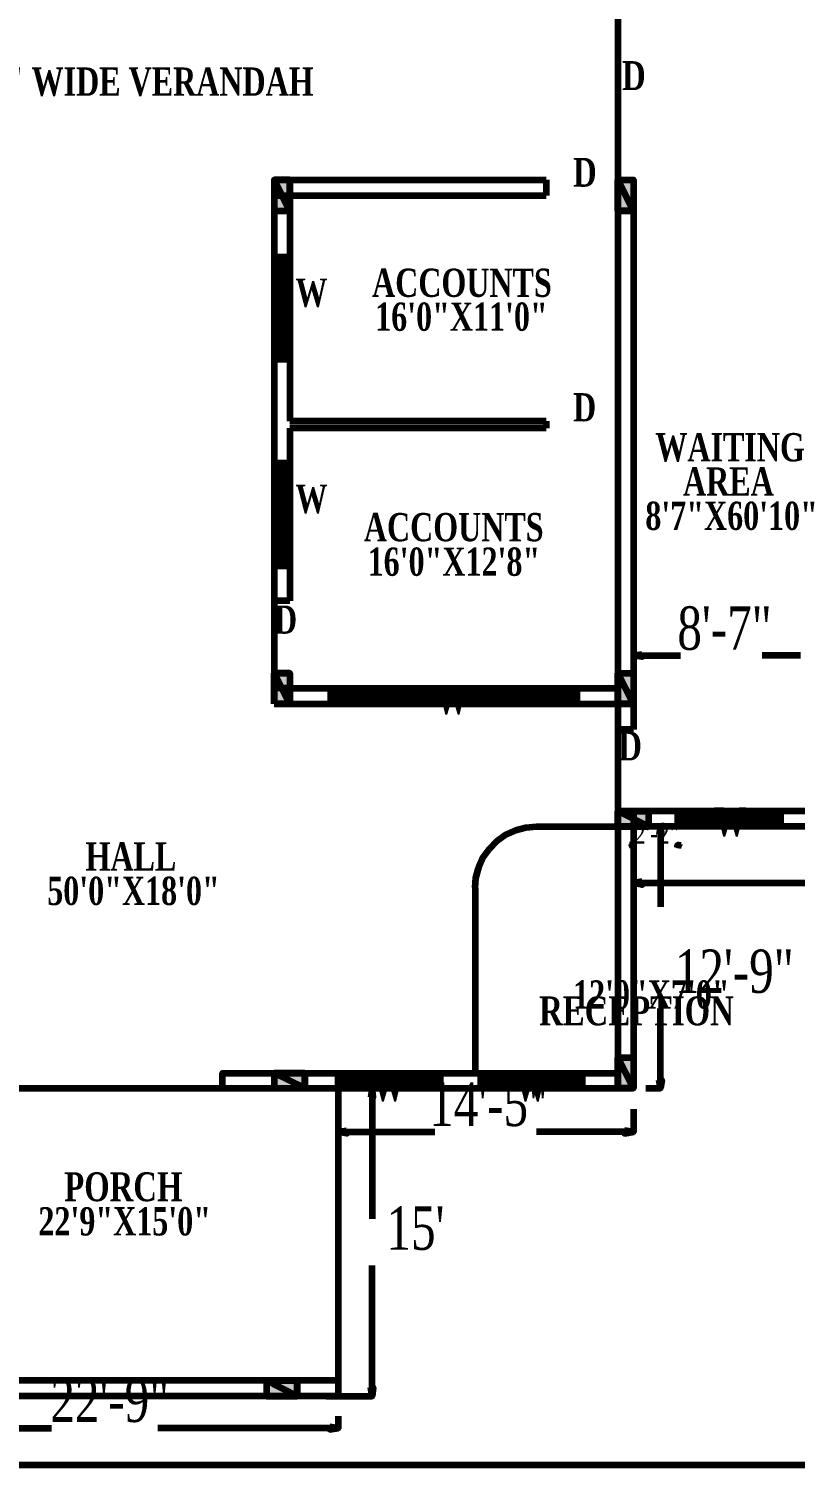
# Model space of a CAD drawing. Header units: inches. Extents: x -171 to -23, y 25 to 224.
# Drawn here: x -105.5 to -68.2, y 24.7 to 94.5 of the extents above; entities that cross this region are included whole.
import ezdxf

# ---------------------------------------------------------------- set-up
doc = ezdxf.new("R2010")
doc.units = ezdxf.units.IN
doc.header["$MEASUREMENT"] = 0
for name, color, linetype, lineweight in [('H', 7, 'CONTINUOUS', 100), ('P', 250, 'CONTINUOUS', 100), ('Text', 250, 'CONTINUOUS', 100)]:
    doc.layers.add(name, color=color, linetype=linetype, lineweight=lineweight)
doc.styles.get("Standard").update_dxf_attribs({"font": 'txt', "width": 0.75})

msp = doc.modelspace()

# ---------------------------------------------------------------- hatches: boundary and pattern name
at = {"layer": 'H', "linetype": 'Continuous'}
for color, points in [(1, [(-92.772, 85.699), (-93.536, 87.195), (-93.536, 85.699), (-92.772, 85.699), (-93.536, 87.195), (-92.772, 87.195)]), (1, [(-76.062, 85.699), (-76.826, 87.195), (-76.826, 85.699), (-76.062, 85.699), (-76.826, 87.195), (-76.062, 87.195)]), (1, [(-76.062, 85.699), (-76.826, 87.195), (-76.826, 85.699), (-76.062, 85.699), (-76.826, 87.195), (-76.062, 87.195)]), (0, [(-75.634, 64.131), (-75.634, 64.009), (-76.062, 64.07)]), (1, [(-92.772, 61.718), (-93.536, 63.215), (-93.536, 61.718), (-92.772, 61.718), (-93.536, 63.215), (-92.772, 63.215)]), (1, [(-76.062, 61.718), (-76.826, 63.215), (-76.826, 61.718), (-76.062, 61.718), (-76.826, 63.215), (-76.062, 63.215)]), (1, [(-76.062, 61.718), (-76.826, 63.215), (-76.826, 61.718), (-76.062, 61.718), (-76.826, 63.215), (-76.062, 63.215)]), (1, [(-75.329, 55.761), (-76.826, 56.494), (-76.826, 55.761), (-75.329, 55.761), (-76.826, 56.494), (-75.329, 56.494)]), (0, [(-74.81, 55.333), (-74.687, 55.333), (-74.749, 55.761)]), (0, [(-76.154, 54.875), (-76.154, 54.844), (-76.062, 54.844)]), (0, [(-73.832, 54.875), (-73.832, 54.844), (-73.924, 54.844)]), (0, [(-75.634, 53.103), (-75.634, 52.92), (-76.062, 53.011)]), (1, [(-76.062, 43.022), (-76.826, 44.519), (-76.826, 43.022), (-76.062, 43.022), (-76.826, 44.519), (-76.062, 44.519)]), (1, [(-92.039, 43.022), (-93.536, 43.755), (-93.536, 43.022), (-92.039, 43.022), (-93.536, 43.755), (-92.039, 43.755)]), (0, [(-74.81, 43.419), (-74.687, 43.419), (-74.749, 43.022)]), (0, [(-88.832, 42.594), (-88.709, 42.594), (-88.77, 43.022)]), (0, [(-89.992, 40.975), (-89.992, 40.822), (-90.42, 40.914)]), (0, [(-76.49, 40.975), (-76.49, 40.822), (-76.062, 40.914)]), (1, [(-92.406, 28.053), (-93.903, 28.817), (-93.903, 28.053), (-92.406, 28.053), (-93.903, 28.817), (-92.406, 28.817)]), (0, [(-88.832, 28.481), (-88.709, 28.481), (-88.77, 28.053)]), (0, [(-90.817, 26.556), (-90.817, 26.434), (-90.42, 26.495)])]:
    msp.add_hatch(color=color, dxfattribs=at).paths.add_polyline_path(points)

# ---------------------------------------------------------------- linework, layer by layer
at = {"layer": 'P', "color": 0, "linetype": 'Continuous'}
for points in [[(-34.882, 224.39), (-34.882, 24.693), (-170.763, 24.693), (-170.763, 224.39)], [(-76.826, 161.032), (-76.826, 87.195)], [(-93.536, 87.195), (-80.308, 87.195)], [(-93.536, 87.195), (-93.536, 61.718)], [(-80.308, 87.195), (-80.308, 86.432)], [(-76.826, 87.195), (-76.062, 87.195)], [(-76.826, 87.195), (-76.826, 75.465)], [(-76.826, 87.195), (-76.826, 75.465), (-76.826, 68.377)], [(-76.826, 87.195), (-76.062, 87.195)], [(-76.062, 87.195), (-76.062, 60.465)], [(-92.772, 86.432), (-80.308, 86.432)], [(-92.772, 86.432), (-92.772, 75.465)], [(-76.062, 86.432), (-76.062, 61.718)], [(-92.772, 83.438), (-93.536, 83.438)], [(-93.231, 83.438), (-93.231, 78.459)], [(-93.078, 83.438), (-93.078, 78.459)], [(-92.772, 78.459), (-93.536, 78.459)], [(-80.308, 75.465), (-92.772, 75.465)], [(-80.308, 75.465), (-80.308, 75.129)], [(-92.772, 75.129), (-92.772, 66.728)], [(-80.308, 75.129), (-92.772, 75.129)], [(-76.826, 75.129), (-76.826, 62.481)], [(-92.772, 73.418), (-93.536, 73.418)], [(-93.231, 73.418), (-93.231, 68.408)], [(-93.078, 73.418), (-93.078, 68.408)], [(-92.772, 68.408), (-93.536, 68.408)], [(-76.826, 68.041), (-76.826, 62.481)], [(-92.772, 66.728), (-93.536, 66.728)], [(-76.062, 64.223), (-76.062, 64.07)], [(-75.634, 64.131), (-75.634, 64.009), (-76.062, 64.07), (-75.634, 64.131)], [(-75.634, 64.07), (-73.771, 64.07)], [(-67.936, 64.07), (-69.8, 64.07)], [(-92.772, 62.481), (-76.826, 62.481)], [(-90.787, 62.481), (-90.787, 61.718)], [(-78.812, 62.207), (-90.787, 62.207)], [(-78.812, 62.481), (-78.812, 61.718)], [(-93.536, 61.718), (-76.826, 61.718)], [(-78.812, 62.023), (-90.787, 62.023)], [(-76.826, 61.718), (-76.826, 44.519)], [(-76.826, 61.718), (-76.826, 56.494)], [(-76.062, 60.465), (-76.826, 60.465)], [(-67.509, 56.494), (-76.826, 56.494)], [(-76.062, 56.494), (-76.062, 43.022)], [(-73.924, 56.494), (-73.924, 55.761)], [(-68.914, 56.219), (-73.924, 56.219)], [(-68.914, 56.036), (-73.924, 56.036)], [(-68.914, 55.761), (-68.914, 56.494), (-68.914, 55.761)], [(-83.76, 52.767), (-83.73, 53.256), (-83.577, 53.775), (-83.363, 54.264), (-83.058, 54.661), (-82.691, 55.058), (-82.264, 55.364), (-81.775, 55.577), (-81.286, 55.7), (-80.767, 55.761), (-76.826, 55.761)], [(-45.391, 55.761), (-76.826, 55.761)], [(-74.81, 55.333), (-74.687, 55.333), (-74.749, 55.761), (-74.81, 55.333)], [(-74.413, 55.761), (-74.749, 55.761)], [(-74.749, 55.333), (-74.749, 51.851)], [(-76.154, 54.844), (-76.245, 54.844)], [(-76.154, 54.875), (-76.154, 54.844), (-76.062, 54.844), (-76.154, 54.875)], [(-76.062, 54.753), (-76.062, 54.844)], [(-76.062, 54.753), (-76.062, 53.011)], [(-73.832, 54.875), (-73.832, 54.844), (-73.924, 54.844), (-73.832, 54.875)], [(-73.924, 54.753), (-73.924, 54.844)], [(-73.832, 54.844), (-73.74, 54.844)], [(-75.634, 53.103), (-75.634, 52.92), (-76.062, 53.011), (-75.634, 53.103)], [(-83.76, 52.767), (-83.76, 43.755)], [(-75.634, 53.011), (-63.293, 53.011)], [(-74.749, 43.419), (-74.749, 46.902)], [(-96.041, 43.755), (-76.826, 43.755)], [(-96.041, 43.022), (-96.041, 43.755), (-93.536, 43.755)], [(-90.42, 43.022), (-90.42, 43.755)], [(-90.42, 43.48), (-85.441, 43.48)], [(-90.42, 43.327), (-85.441, 43.327)], [(-85.441, 43.022), (-85.441, 43.755)], [(-83.486, 43.022), (-83.486, 43.755)], [(-83.486, 43.48), (-78.537, 43.48)], [(-83.486, 43.327), (-78.537, 43.327)], [(-78.537, 43.022), (-78.537, 43.755)], [(-74.81, 43.419), (-74.687, 43.419), (-74.749, 43.022), (-74.81, 43.419)], [(-126.712, 43.022), (-76.062, 43.022)], [(-91.001, 43.022), (-88.77, 43.022)], [(-90.42, 43.022), (-90.42, 28.053)], [(-88.832, 42.594), (-88.709, 42.594), (-88.77, 43.022), (-88.832, 42.594)], [(-75.451, 43.022), (-74.749, 43.022)], [(-90.42, 42.014), (-90.42, 40.883)], [(-88.77, 42.594), (-88.77, 36.668)], [(-76.062, 42.014), (-76.062, 40.883)], [(-89.992, 40.975), (-89.992, 40.822), (-90.42, 40.914), (-89.992, 40.975)], [(-89.992, 40.914), (-85.716, 40.914)], [(-76.49, 40.914), (-80.767, 40.914)], [(-76.49, 40.975), (-76.49, 40.822), (-76.062, 40.914), (-76.49, 40.975)], [(-88.77, 28.481), (-88.77, 34.407)], [(-90.42, 28.817), (-113.118, 28.817)], [(-90.42, 28.053), (-113.118, 28.053)], [(-91.001, 28.053), (-88.77, 28.053)], [(-88.832, 28.481), (-88.709, 28.481), (-88.77, 28.053), (-88.832, 28.481)], [(-90.817, 26.556), (-90.817, 26.434), (-90.42, 26.495), (-90.817, 26.556)], [(-90.42, 27.075), (-90.42, 26.464)], [(-112.721, 26.495), (-104.35, 26.495)], [(-90.817, 26.495), (-99.188, 26.495)]]:
    msp.add_lwpolyline(points, dxfattribs=at)
at = {"layer": 'P', "color": 1, "linetype": 'Continuous'}
for points in [[(-93.536, 87.195), (-92.772, 87.195)], [(-93.536, 85.699), (-92.772, 85.699), (-93.536, 87.195), (-93.536, 85.699)], [(-92.772, 85.699), (-93.536, 87.195), (-92.772, 87.195), (-92.772, 85.699)], [(-92.772, 85.699), (-92.772, 87.195), (-93.536, 87.195), (-93.536, 85.699), (-92.772, 85.699)], [(-76.826, 85.699), (-76.062, 85.699), (-76.826, 87.195), (-76.826, 85.699)], [(-76.062, 85.699), (-76.826, 87.195), (-76.062, 87.195), (-76.062, 85.699)], [(-76.826, 87.195), (-76.062, 87.195), (-76.062, 85.699), (-76.826, 85.699), (-76.826, 87.195)], [(-76.826, 85.699), (-76.062, 85.699), (-76.826, 87.195), (-76.826, 85.699)], [(-76.062, 85.699), (-76.826, 87.195), (-76.062, 87.195), (-76.062, 85.699)], [(-76.826, 87.195), (-76.062, 87.195), (-76.062, 85.699), (-76.826, 85.699), (-76.826, 87.195)], [(-93.536, 86.432), (-92.772, 86.432)], [(-92.772, 63.215), (-93.536, 63.215)], [(-93.536, 61.718), (-92.772, 61.718), (-93.536, 63.215), (-93.536, 61.718)], [(-92.772, 61.718), (-93.536, 63.215), (-92.772, 63.215), (-92.772, 61.718)], [(-93.536, 61.718), (-93.536, 63.215), (-92.772, 63.215), (-92.772, 61.718), (-93.536, 61.718)], [(-92.772, 63.215), (-92.772, 62.481)], [(-76.826, 61.718), (-76.062, 61.718), (-76.826, 63.215), (-76.826, 61.718)], [(-76.062, 61.718), (-76.826, 63.215), (-76.062, 63.215), (-76.062, 61.718)], [(-76.826, 63.215), (-76.062, 63.215), (-76.062, 61.718), (-76.826, 61.718), (-76.826, 63.215)], [(-76.826, 61.718), (-76.062, 61.718), (-76.826, 63.215), (-76.826, 61.718)], [(-76.062, 61.718), (-76.826, 63.215), (-76.062, 63.215), (-76.062, 61.718)], [(-76.826, 63.215), (-76.062, 63.215), (-76.062, 61.718), (-76.826, 61.718), (-76.826, 63.215)], [(-92.772, 62.481), (-93.536, 62.481)], [(-76.826, 55.761), (-75.329, 55.761), (-76.826, 56.494), (-76.826, 55.761)], [(-75.329, 55.761), (-76.826, 56.494), (-75.329, 56.494), (-75.329, 55.761)], [(-75.329, 56.494), (-75.329, 55.761), (-76.826, 55.761), (-76.826, 56.494), (-75.329, 56.494)], [(-76.826, 43.022), (-76.062, 43.022), (-76.826, 44.519), (-76.826, 43.022)], [(-76.062, 43.022), (-76.826, 44.519), (-76.062, 44.519), (-76.062, 43.022)], [(-76.826, 43.022), (-76.826, 44.519), (-76.062, 44.519), (-76.062, 43.022), (-76.826, 43.022)], [(-93.536, 43.022), (-92.039, 43.022), (-93.536, 43.755), (-93.536, 43.022)], [(-92.039, 43.022), (-93.536, 43.755), (-92.039, 43.755), (-92.039, 43.022)], [(-92.039, 43.755), (-93.536, 43.755), (-93.536, 43.022), (-92.039, 43.022), (-92.039, 43.755)], [(-93.903, 28.053), (-92.406, 28.053), (-93.903, 28.817), (-93.903, 28.053)], [(-92.406, 28.053), (-93.903, 28.817), (-92.406, 28.817), (-92.406, 28.053)], [(-92.406, 28.817), (-93.903, 28.817), (-93.903, 28.053), (-92.406, 28.053), (-92.406, 28.817)]]:
    msp.add_lwpolyline(points, dxfattribs=at)

# ---------------------------------------------------------------- texts
at = {"layer": 'Text', "color": 0, "linetype": 'Continuous', "attachment_point": 4}
for s, insert, char_height, width in [('{\\fTimes|b1|i0|c1|p15;D}', (-76.612, 92.267), 1.40524, 1.46634), ('{\\fTimes|b1|i0|c1|p15;8\'-0" WIDE VERANDAH}', (-109.085, 91.961), 1.3747, 27.9827), ('{\\fTimes|b1|i0|c1|p15;D}', (-78.995, 87.562), 1.40524, 1.46634), ('{\\fTimes|b1|i0|c1|p15;ACCOUNTS}', (-88.77, 82.185), 1.3747, 11.79184), ('{\\fTimes|b1|i0|c1|p15;W}', (-92.497, 81.697), 1.3747, 1.46634), ('{\\fTimes|b1|i0|c1|p15;16\'0"X11\'0"}', (-88.618, 80.536), 1.3747, 16.22141), ('{\\fTimes|b1|i0|c1|p15;D}', (-78.995, 76.137), 1.3747, 1.46634), ('{\\fTimes|b1|i0|c1|p15;WAITING}', (-74.993, 74.182), 1.3747, 10.32549), ('{\\fTimes|b1|i0|c1|p15;AREA}', (-73.649, 72.532), 1.3747, 5.89592), ('{\\fTimes|b1|i0|c1|p15;W}', (-92.497, 71.677), 1.3747, 1.46634), ('{\\fTimes|b1|i0|c1|p15;8\'7"X60\'10"}', (-75.482, 70.852), 1.3747, 16.22141), ('{\\fTimes|b1|i0|c1|p15;ACCOUNTS}', (-89.168, 70.302), 1.3747, 11.79184), ('{\\fTimes|b1|i0|c1|p15;16\'0"X12\'8"}', (-88.984, 68.622), 1.3747, 16.19086), ('{\\fTimes|b1|i0|c1|p15;D}', (-93.536, 65.811), 1.3747, 1.49689), ('{\\fTimes|b0|i0|c1|p15;8\'-7"}', (-73.924, 65.384), 2.10787, 10.99757), ('{\\fTimes|b1|i0|c1|p15;W}', (-85.655, 61.901), 1.3747, 1.46634), ('{\\fTimes|b1|i0|c1|p15;D}', (-76.795, 59.671), 1.40524, 1.46634), ('{\\fTimes|b1|i0|c1|p15;W}', (-72.152, 55.975), 1.40524, 1.46634), ('{\\fTimes|b0|i0|c1|p15;2\'-2"}', (-76.032, 55.425), 1.00811, 5.49878), ('{\\fTimes|b1|i0|c1|p15;HALL}', (-102.701, 54.294), 1.3747, 5.89592), ('{\\fTimes|b1|i0|c1|p15;50\'0"X18\'0"}', (-104.564, 52.614), 1.3747, 16.22141), ('{\\fTimes|b0|i0|c1|p15;12\'-9"}', (-74.046, 48.704), 2.10787, 13.19708), ('{\\fTimes|b1|i0|c1|p15;12\'0"X7\'0"}', (-78.995, 47.574), 1.3747, 14.75507), ('{\\fTimes|b1|i0|c1|p15;RECEPTION}', (-80.644, 46.779), 1.40524, 13.28873), ('{\\fTimes|b1|i0|c1|p15;W}', (-88.74, 43.083), 1.3747, 1.49689), ('{\\fTimes|b0|i0|c1|p15;14\'-5"}', (-85.991, 42.228), 2.10787, 13.19708), ('{\\fTimes|b1|i0|c1|p15;W}', (-81.805, 43.083), 1.3747, 1.46634), ('{\\fTimes|b1|i0|c1|p15;PORCH}', (-103.739, 38.226), 1.40524, 7.39281), ('{\\fTimes|b1|i0|c1|p15;22\'9"X15\'0"}', (-104.992, 36.546), 1.3747, 16.22141), ("{\\fTimes|b0|i0|c1|p15;15'}", (-88.068, 36.21), 2.10787, 6.59854), ('{\\fTimes|b0|i0|c1|p15;22\'-9"}', (-104.411, 27.839), 2.10787, 13.19708)]:
    msp.add_mtext(s, dxfattribs=dict(at, insert=insert, char_height=char_height, width=width))

doc.saveas('drawing.dxf')
